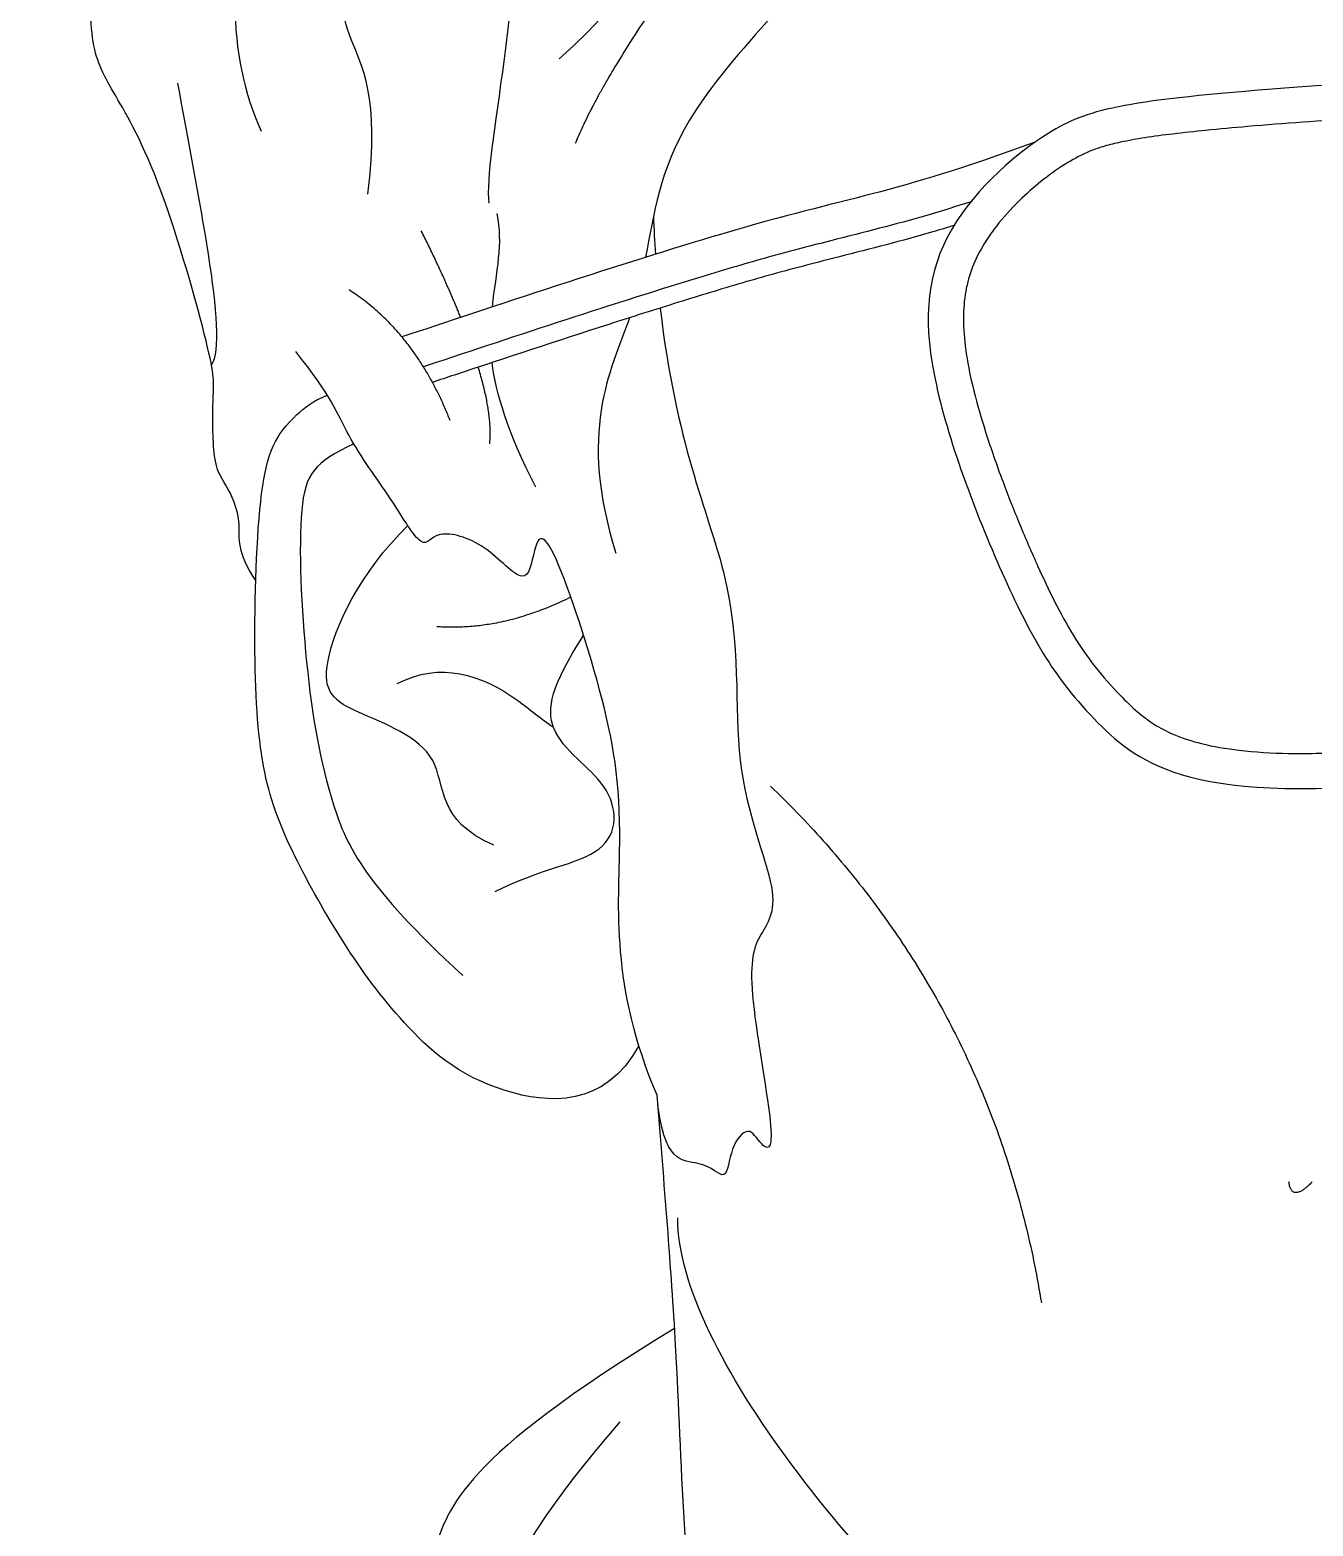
# Model space of a CAD drawing. Header units: millimetres. Extents: x -406 to 301, y 2 to 1827.
# Drawn here: x -204.9 to -104.8, y 1597.7 to 1714.5 of the extents above; entities that cross this region are included whole.
import ezdxf

# ---------------------------------------------------------------- set-up
doc = ezdxf.new("R2010")
doc.units = ezdxf.units.MM
doc.layers.add('ceco.net 161', color=7, linetype='Continuous')

msp = doc.modelspace()

# ---------------------------------------------------------------- linework, layer by layer
at = {"layer": 'ceco.net 161'}
for points, knots in [([(-187.29, 1671.52), (-188.8, 1673.72), (-188.22, 1676.28), (-189.75, 1679.34), (-190.66, 1680.42), (-190.66, 1686.57), (-190.38, 1687.84), (-194.81, 1703.5), (-198.56, 1709.97), (-200.26, 1712.87), (-200.26, 1720.19), (-200.26, 1727.34), (-199.92, 1732.28), (-199.24, 1735.85), (-204.69, 1732.28), (-205.03, 1732.28), (-199.58, 1743.34), (-195.66, 1752), (-190.56, 1758.9), (-194.56, 1760.14), (-195.11, 1760), (-187.11, 1767.86), (-185.6, 1769.24), (-182.98, 1777.1), (-174.84, 1777.52), (-175.39, 1782.21), (-173.87, 1784.96)], [0.186438, 0.186438, 0.186438, 0.186438, 1, 2, 3, 4, 5, 6, 7, 8, 9, 10, 11, 12, 13, 14, 15, 16, 17, 18, 19, 20, 21, 22, 23, 24, 24, 24, 24]), ([(-143.52, 1755.22), (-144.17, 1745.43), (-138.38, 1739.98), (-142.3, 1734.87), (-139.91, 1730.62), (-136.85, 1725), (-155.16, 1708.29), (-156.22, 1700.13), (-156.87, 1696.77)], [0, 0, 0, 0, 1, 2, 3, 4, 5, 5.734289, 5.734289, 5.734289, 5.734289]), ([(-94.74, 1710.78), (-100.31, 1710.46), (-118.88, 1709.16), (-125.14, 1707.65), (-134.85, 1698.58), (-135.37, 1687.88), (-128.69, 1670.54), (-123.06, 1660.43), (-113.29, 1653.68), (-93.63, 1656.15)], [0.706251, 0.706251, 0.706251, 0.706251, 1, 2, 3, 4, 5, 6, 6.912058, 6.912058, 6.912058, 6.912058]), ([(-94.55, 1708.03), (-96.79, 1707.91), (-101.9, 1707.59), (-108.1, 1707.14), (-112.92, 1706.71), (-115.6, 1706.42), (-117.82, 1706.13), (-119.59, 1705.81), (-121.03, 1705.47), (-122.42, 1704.99), (-124.7, 1703.78), (-127.09, 1701.87), (-129.24, 1699.59), (-130.57, 1697.72), (-131.49, 1695.83), (-131.99, 1693.82), (-132.11, 1691.59), (-131.86, 1689.07), (-131.25, 1686.2), (-130.28, 1682.89), (-129.07, 1679.41), (-127.69, 1675.92), (-126.33, 1672.79), (-124.97, 1669.88), (-123.52, 1667.23), (-121.83, 1664.76), (-120.1, 1662.81), (-118.57, 1661.32), (-117.18, 1660.25), (-115.51, 1659.39), (-113.27, 1658.68), (-110.27, 1658.18), (-106.34, 1657.96), (-102.38, 1658.08), (-98.66, 1658.35), (-96.06, 1658.62), (-94.48, 1658.81), (-93.95, 1658.88)], [52.137462, 52.137462, 52.137462, 52.137462, 57.037683, 63.322008, 65.712172, 67.59546, 69.200621, 70.612326, 71.530189, 72.416503, 73.828496, 77.136286, 79.049714, 80.664975, 82.146952, 83.601134, 85.178051, 86.99614, 89.129154, 91.569854, 94.53531, 97.168594, 99.773579, 101.979213, 104.182534, 106.357553, 108.499345, 109.871647, 111.013736, 112.319498, 113.965581, 116.122976, 118.943504, 122.558305, 124.77166, 127.093474, 128.254087, 128.254087, 128.254087, 128.254087]), ([(-126.45, 1705.77), (-138.03, 1701.52), (-142.39, 1701.71), (-169.43, 1692.7), (-175.88, 1690.55)], [0, 0, 0, 0, 1, 1.699781, 1.699781, 1.699781, 1.699781]), ([(-131.47, 1701.11), (-132.61, 1700.74), (-136.2, 1699.62), (-141.41, 1698.32), (-146.26, 1697.07), (-149.53, 1696.14), (-158.56, 1693.42), (-166.79, 1690.68), (-174.13, 1688.24), (-174.2, 1688.22)], [4.601669, 4.601669, 4.601669, 4.601669, 7.229199, 12.800959, 16.328263, 18.163213, 20.21623, 36.929522, 37.101347, 37.101347, 37.101347, 37.101347]), ([(-132.78, 1699.25), (-133.34, 1699.08), (-136.3, 1698.19), (-141.02, 1697), (-146.84, 1695.5), (-151.01, 1694.27), (-155.29, 1692.95), (-161.95, 1690.83), (-168.34, 1688.72), (-172.93, 1687.19), (-173.5, 1687)], [5.968048, 5.968048, 5.968048, 5.968048, 7.228898, 12.720293, 16.600841, 20.344953, 22.226044, 26.371902, 35.609112, 36.925666, 36.925666, 36.925666, 36.925666]), ([(-155.72, 1692.8), (-154.54, 1682.34), (-148.87, 1670.41), (-150.56, 1656.88), (-145.87, 1646.26), (-148.21, 1643.92), (-149.04, 1640.33), (-146.41, 1626.5), (-147.95, 1627.45), (-148.75, 1629.06), (-150.29, 1627.37), (-150.51, 1624.22), (-152.27, 1626.57), (-155.53, 1625.9), (-155.97, 1631.34)], [0.171378, 0.171378, 0.171378, 0.171378, 1, 2, 3, 4, 5, 6, 7, 8, 9, 10, 11, 12, 12, 12, 12]), ([(-157.4, 1635.2), (-160.03, 1630.32), (-169.57, 1631.04), (-176.07, 1637.01), (-180.48, 1643.07), (-184.52, 1650.24), (-186.87, 1656.05), (-187.54, 1664.98), (-187.09, 1680.17), (-185.52, 1683.4), (-182.81, 1685.57), (-181.71, 1685.99)], [0.116337, 0.116337, 0.116337, 0.116337, 1, 2, 3, 4, 5, 6, 7, 8, 8.343388, 8.343388, 8.343388, 8.343388]), ([(-168.6, 1647.24), (-165.13, 1649.03), (-158.91, 1649.73), (-159.08, 1655.83), (-165.02, 1659.16), (-164.26, 1663.31), (-161.7, 1667.24)], [0, 0, 0, 0, 1, 2, 3, 3.78716, 3.78716, 3.78716, 3.78716]), ([(-12.47, 1666.98), (-11.5, 1656.67), (-10.42, 1625.22), (-17.33, 1607.81), (-23.12, 1592.33), (-33.94, 1574.59), (-44.06, 1562.66), (-71.3, 1560.32), (-95.44, 1561.36), (-103.74, 1567.85), (-126.32, 1580.82), (-147.08, 1602.62), (-154.35, 1616.52), (-154.35, 1621.77)], [4.039211, 4.039211, 4.039211, 4.039211, 5, 6, 7, 8, 9, 10, 11, 12, 13, 14, 15, 15, 15, 15]), ([(-176.24, 1663.49), (-172.89, 1665.21), (-168.61, 1663.88), (-164.99, 1660.68), (-164.05, 1660.07)], [0, 0, 0, 0, 1, 1.33342, 1.33342, 1.33342, 1.33342]), ([(-152.16, 1580.64), (-154.02, 1594.59), (-153.96, 1607.04), (-155.41, 1624.43), (-155.97, 1631.34)], [0, 0, 0, 0, 1, 1.625314, 1.625314, 1.625314, 1.625314]), ([(-154.6, 1613.12), (-171.46, 1602.89), (-172.84, 1595.33), (-178.07, 1587.21), (-178.35, 1582.52), (-174.07, 1572.17), (-169.35, 1561.17)], [0.004841, 0.004841, 0.004841, 0.004841, 1, 2, 3, 4, 4, 4, 4])]:
    msp.add_open_spline(points, degree=3, knots=knots, dxfattribs=at)
for points, degree in [([(-178.03, 1757.26), (-180.97, 1746.96), (-189.38, 1727.42), (-189.59, 1712.49), (-186.86, 1706.61)], 3), ([(-163.6, 1712.27), (-151.48, 1722.93), (-146.5, 1739.99), (-144.16, 1740.68)], 3), ([(-166.64, 1733.16), (-166.31, 1716.52), (-169.54, 1704.82), (-169.1, 1700.99)], 3), ([(-144.85, 1731.3), (-158.78, 1714.34), (-162.36, 1705.65)], 2), ([(-178.53, 1701.7), (-177.56, 1709.28), (-180.6, 1714.39), (-180.73, 1718.8), (-180.04, 1723.35), (-178.39, 1725.97)], 3), ([(-193.39, 1710.37), (-191.96, 1702.12), (-189.35, 1690.37), (-190.75, 1688.36)], 3), ([(-168.82, 1692.9), (-168.52, 1695.64), (-167.94, 1697.85), (-168.46, 1700.18)], 3), ([(-156.25, 1699.99), (-156.21, 1698.96), (-156.16, 1697.96), (-156.09, 1697.01)], 3), ([(-171.3, 1692.08), (-172.51, 1695.11), (-174.37, 1698.84)], 2), ([(-172.12, 1684.03), (-174.83, 1690.9), (-180.01, 1694.22)], 2), ([(-158.11, 1692.05), (-159.65, 1687.8), (-162.14, 1683.11), (-159.18, 1673.66)], 3), ([(-155.97, 1631.34), (-159.61, 1639.82), (-158.27, 1652.55), (-159.95, 1662.27), (-164.62, 1676.22), (-165.63, 1674.09), (-166.07, 1670.63), (-169.31, 1674.54), (-173.45, 1675.66), (-174.12, 1673.53), (-176.57, 1677.78), (-180.37, 1682.92), (-181.46, 1686.08), (-184.17, 1689.4)], 3), ([(-165.43, 1678.81), (-167.64, 1683.12), (-168.54, 1686.16), (-168.84, 1688.55)], 3), ([(-169.03, 1682.2), (-168.79, 1684.47), (-169.92, 1688.19)], 2), ([(-179.64, 1682.2), (-182.72, 1680.76), (-184.17, 1678.95), (-183.53, 1664.56), (-181.63, 1653.7), (-178.74, 1647.73), (-171.14, 1640.67)], 3), ([(-168.71, 1650.87), (-173.18, 1652.77), (-171.72, 1658.36), (-180.1, 1661.37), (-183.14, 1663.46), (-179.21, 1672.1), (-175.42, 1675.82)], 3), ([(-162.7, 1670.23), (-168.13, 1667.54), (-173.16, 1667.92)], 2), ([(-147.11, 1655.48), (-129.81, 1638.82), (-125.97, 1615.12)], 2), ([(-104.83, 1624.57), (-106.46, 1622.88), (-106.65, 1624.57)], 2), ([(-158.87, 1605.82), (-170.04, 1592.99), (-169.08, 1583.34), (-170.18, 1573.96), (-164.8, 1570.1), (-159.37, 1553.32), (-146.63, 1536.12)], 3)]:
    msp.add_open_spline(points, degree=degree, dxfattribs=at)

doc.saveas('drawing.dxf')
